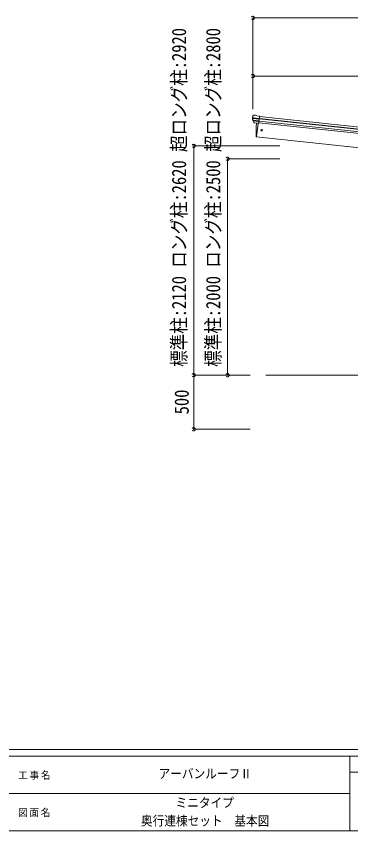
# Model space of a CAD drawing. Units: millimetres at full size, sheet at 1:30; details may follow other scales. Extents: x -20916 to 28483, y -5820 to 5820.
# Drawn here: x -386 to 2710, y -5820 to 1711 of the extents above; entities that cross this region are included whole.
import ezdxf
from ezdxf.enums import TextEntityAlignment as Align

# ---------------------------------------------------------------- set-up
doc = ezdxf.new("R2010")
doc.units = ezdxf.units.MM
doc.header["$LTSCALE"] = 30
doc.header["$PDMODE"] = 32
doc.header["$PDSIZE"] = 30
doc.linetypes.add('DASHED1', pattern=[1.8, 1.2, -0.6])
for name, color, linetype, lineweight in [('0-5_DIM1', 4, 'DASHED1', 9), ('0-6_OTH_LINE', 6, 'Continuous', 9), ('F-0_240', 7, 'Continuous', 9)]:
    doc.layers.add(name, color=color, linetype=linetype, lineweight=lineweight)
doc.styles.add('ＭＳ ゴシック', font='')
doc.styles.get('ＭＳ ゴシック').set_extended_font_data('MS Gothic')

msp = doc.modelspace()

# ---------------------------------------------------------------- linework, layer by layer
at = {"layer": '0-5_DIM1', "color": 6, "linetype": 'Continuous'}
for p, q in [((1804.15, 1696.12), (1804.15, 858.84)), ((6056.62, 1696.12), (1804.15, 1696.12)), ((1804.15, 1158.84), (1804.15, 851.44)), ((1804.15, 1158.84), (3922.38, 1158.84)), ((1256.41, 512.21), (2053.39, 512.21)), ((1256.41, 512.21), (1256.41, -1607.28)), ((1569.94, 392.72), (2053.39, 392.72)), ((1569.94, -1607.28), (1569.94, 392.72)), ((1256.41, -1607.28), (1780.39, -1607.28)), ((1569.94, -1607.28), (1780.39, -1607.28)), ((1256.41, -2107.22), (1780.39, -2107.22))]:
    msp.add_line(p, q, dxfattribs=at)
at = {"layer": '0-5_DIM1', "linetype": 'Continuous'}
for p, q in [((1803.18, 789.12), (1803.49, 790.97)), ((1803.87, 766.39), (1863.48, 760.13)), ((1864.09, 765.98), (1804.35, 772.26)), ((1809.74, 797.01), (1804.56, 792.82)), ((1809.74, 797.01), (1809.75, 797.01)), ((1826.9, 796.68), (1813.41, 798.1)), ((1839.73, 789.3), (1828.13, 796.27)), ((1839.73, 789.3), (1866.25, 786.51)), ((1859.46, 721.96), (1866.25, 786.51)), ((3859.71, 551.65), (1863.61, 761.45)), ((3860.14, 555.83), (1864.05, 765.63)), ((3862.12, 574.73), (1866.04, 784.52)), ((1813.61, 727.97), (1803.49, 746.23)), ((1804.71, 749.64), (1861.74, 743.65)), ((1814.66, 728.4), (1805.21, 746.7)), ((1806.1, 744.98), (1861.27, 739.18)), ((1823.66, 725.72), (1815.97, 726.53)), ((1816.11, 726.75), (1859.49, 722.19)), ((1823.91, 725.6), (1823.66, 725.72)), ((1849.25, 722.94), (1823.91, 725.6)), ((1852.58, 722.68), (1839.19, 595.29)), ((1849.52, 723.01), (1849.25, 722.94)), ((1859.46, 721.96), (1849.52, 723.01)), ((1859.77, 724.85), (3855.85, 515.06)), ((3857.61, 531.79), (1861.53, 741.59)), ((1839.19, 595.29), (1837.14, 595.58)), ((1839.19, 595.29), (3766.53, 392.72))]:
    msp.add_line(p, q, dxfattribs=at)
at = {"layer": '0-5_DIM1', "color": 7, "linetype": 'Continuous'}
msp.add_line((1925.11, -1607.28), (3766.53, -1607.28), dxfattribs=at)
at = {"layer": '0-5_DIM1', "linetype": 'Continuous'}
msp.add_circle((1885.99, 657.84), 6.5, dxfattribs=at)
for centre, radius, start, end in [((2004.07, 768.01), 202, 174, 185.86084), ((1801.08, 766.61), 2.74, 355.56588, 0.97849), ((1803.69, 765.06), 1.35, 82.08073, 84.8395), ((2004.07, 768.01), 200.2, 180.46117, 185.79991), ((1759.08, 774.37), 45.32, 354.35482, 357.32878), ((1996.73, 767.47), 192.44, 173.42422, 178.5729), ((1812.89, 793.13), 5, 84.04426, 128.95574), ((1826.58, 793.7), 3, 59.02369, 83.97631), ((1806.11, 747.69), 3, 185.86084, 209), ((1807.88, 748.08), 3, 185.79991, 207.30889), ((1816.22, 729.42), 2.99, 208.99261, 254.7283), ((2733.8, 635.5), 900, 174.35014, 182.36081), ((1837.56, 598.55), 3, 182.36081, 262)]:
    msp.add_arc(centre, radius, start, end, dxfattribs=at)
for centre, major_axis, ratio, start_param, end_param in [((1806.45, 790.49), (2.34, 1.9), 0.995767, 1.5707963, 2.2972137), ((2001.76, 746.06), (20.92, 199.05), 0.994373, 1.5554317, 1.5718064), ((1810.83, 794.03), (-5.88, -1.31), 0.24881, 5.8190815, 5.8226003), ((1805.44, 789.52), (0.87, 5.91), 0.020485, 4.7140547, 5.6117533), ((1813.99, 729.98), (-1.08, 3.13), 0.040856, 4.1415604, 4.1696818), ((1816.42, 729.72), (0.11, 3), 0.642905, 2.0792573, 3.037247), ((1816.36, 729.63), (-3.53, -2.11), 0.650902, 0.9542299, 1.0270405), ((1816.29, 729.52), (-1.66, -2.51), 0.997631, 0.3902369, 0.4789948)]:
    msp.add_ellipse(centre, major_axis=major_axis, ratio=ratio, start_param=start_param, end_param=end_param, dxfattribs=at)
at = {"layer": '0-5_DIM1', "color": 6}
for p in [(1804.15, 1696.12), (1804.15, 1158.84), (1256.41, 512.21), (1569.94, 392.72), (1256.41, -1607.28), (1569.94, -1607.28), (1256.41, -2107.22)]:
    msp.add_point(p, dxfattribs=at)
at = {"layer": '0-6_OTH_LINE'}
msp.add_line((1256.41, -2107.22), (1256.41, -1607.28), dxfattribs=at)
at = {"layer": 'F-0_240', "color": 5}
for p, q in [((-8432.06, -5070), (8007.94, -5070)), ((-8432.06, -5130), (5341.19, -5130)), ((2701.18, -5130), (2701.18, -5820)), ((2701.18, -5280), (4501.18, -5280)), ((-3448.82, -5475), (2701.18, -5475)), ((-8432.06, -5820), (8007.94, -5820))]:
    msp.add_line(p, q, dxfattribs=at)

# ---------------------------------------------------------------- texts
at = {"layer": '0-5_DIM1', "color": 7, "style": 'ＭＳ ゴシック', "width": 0.85}
for s, p in [('標準柱:2120 ロング柱:2620 超ロング柱:2920', (1225.78, -1531.23)), ('標準柱:2000 ロング柱:2500 超ロング柱:2800', (1541.86, -1531.23)), ('500', (1250.41, -1969.75))]:
    msp.add_text(s, height=132, rotation=90, dxfattribs=at).set_placement(p, align=Align.BOTTOM_LEFT)
at = {"layer": 'F-0_240', "style": 'ＭＳ ゴシック', "width": 0.9}
for s, p in [('アーバンルーフⅡ', (931.18, -5362.5)), ('ミニタイプ', (1088.68, -5630.88)), ('奥行連棟セット\u3000基本図', (768.57, -5798.5))]:
    msp.add_text(s, height=87.98, dxfattribs=at).set_placement(p, align=Align.BOTTOM_LEFT)
at = {"layer": 'F-0_240', "char_height": 65.98, "attachment_point": 7, "style": 'ＭＳ ゴシック'}
for s, insert in [('\\T1.17;工事名', (-369.71, -5347.5)), ('\\T1.17;図面名', (-369.71, -5692.5))]:
    msp.add_mtext(s, dxfattribs=dict(at, insert=insert))

doc.saveas('drawing.dxf')
